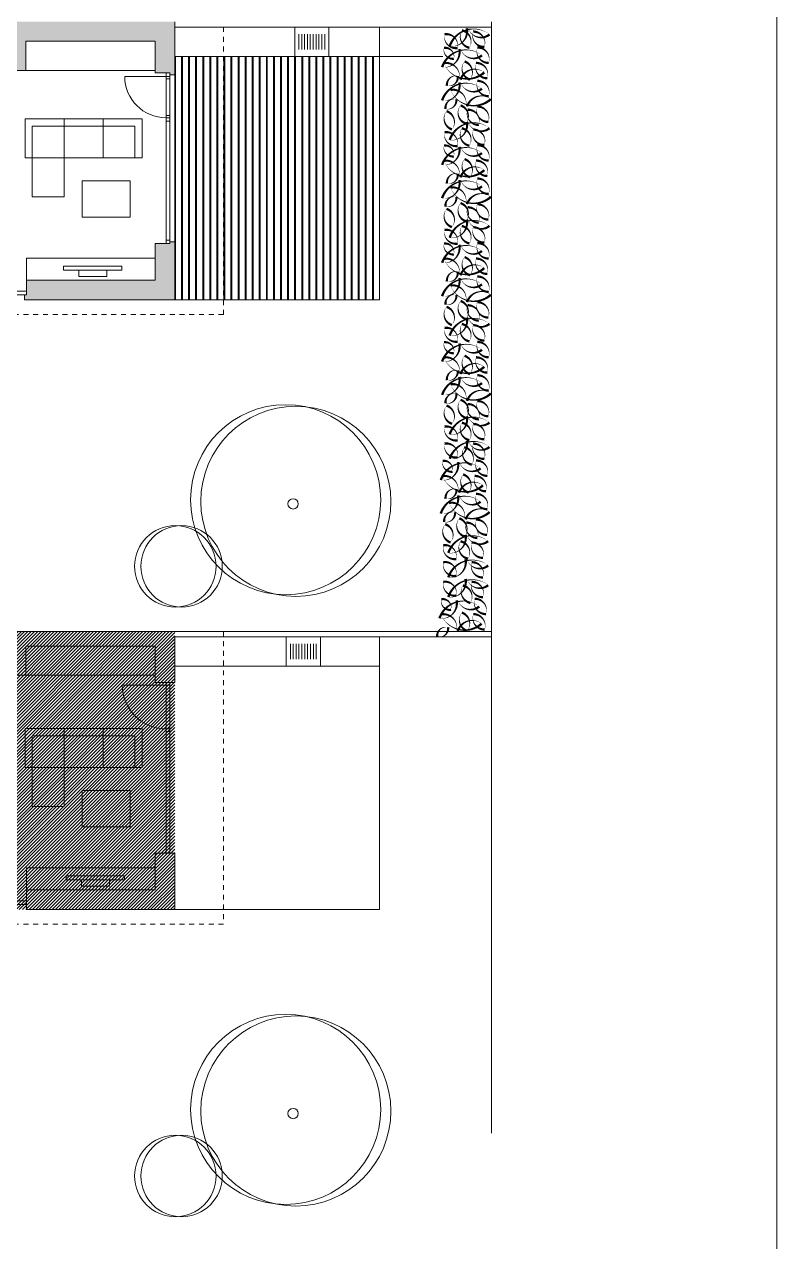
# Model space of a CAD drawing. Header units: metres. Extents: x -686 to 211, y -481 to 125.
# Drawn here: x -278.6 to -263.17, y -459.37 to -434.41 of the extents above; entities that cross this region are included whole.
import ezdxf

# ---------------------------------------------------------------- set-up
doc = ezdxf.new("R2010")
doc.units = ezdxf.units.M
doc.linetypes.add('DIVIDE', pattern=[1.25, 0.5, -0.25, 0, -0.25, 0, -0.25])
doc.layers.add('FLOATINGWINDOWS', color=2, linetype='Continuous', plot=False)
for name, color, linetype in [('katastr', 3, 'Continuous'), ('SRAFA', 251, 'Continuous'), ('SRAFY', 3, 'Continuous'), ('stávající stromy', 86, 'Continuous'), ('zariz.predmety', 203, 'Continuous'), ('ZARIZOVAKY', 251, 'Continuous'), ('ZDIVO', 1, 'Continuous')]:
    doc.layers.add(name, color=color, linetype=linetype)

# ---------------------------------------------------------------- blocks, each defined once
blk = doc.blocks.new('sofa-3mist')
at = {"lineweight": 0}
for p, q in [((0, 0.8), (0, 0)), ((2.4, 0.8), (0, 0.8)), ((0.8, 0.8), (0.8, 0)), ((0.8, 0), (0.8, 0.8)), ((1.6, 0), (1.6, 0.8)), ((2.4, 0), (2.4, 0.8)), ((0.15, 0), (0.15, 0.65)), ((2.25, 0.65), (0.15, 0.65)), ((2.25, 0), (2.25, 0.65)), ((0, 0), (0.8, 0)), ((0.8, 0), (1.6, 0)), ((1.6, 0), (2.4, 0))]:
    blk.add_line(p, q, dxfattribs=at)

msp = doc.modelspace()

# ---------------------------------------------------------------- hatches: boundary and pattern name
at = {"layer": 'SRAFA', "linetype": 'Continuous', "lineweight": 0}
h = msp.add_hatch(color=256, dxfattribs=at)
h.paths.add_polyline_path([(-275.521, -434.356), (-289.021, -434.356), (-289.021, -435.896), (-288.921, -435.896), (-288.921, -435.856), (-288.846, -435.856), (-288.621, -435.856), (-288.621, -434.756), (-287.021, -434.756), (-287.021, -435.498), (-286.921, -435.498), (-286.921, -434.756), (-279.942, -434.756), (-279.942, -435.176), (-279.522, -435.176), (-279.522, -435.076), (-279.522, -434.756), (-278.822, -434.756), (-278.822, -435.356), (-278.572, -435.356), (-278.572, -434.756), (-275.921, -434.756), (-275.921, -435.406), (-275.696, -435.406), (-275.621, -435.406), (-275.621, -435.446), (-275.521, -435.446)])
h.paths.add_polyline_path([(-279.607, -434.966, -1), (-279.857, -434.966, -1)], flags=16)
h.paths.add_polyline_path([(-279.632, -434.966, -1), (-279.832, -434.966, -1)], flags=0)
msp.add_hatch(color=256, dxfattribs=at).paths.add_polyline_path([(-275.521, -438.866), (-275.621, -438.866), (-275.621, -438.906), (-275.921, -438.906), (-275.921, -439.656), (-278.56, -439.656), (-278.56, -439.956), (-278.6, -439.956), (-278.6, -440.056), (-275.521, -440.056)])
at = {"layer": 'ZARIZOVAKY', "linetype": 'Continuous', "lineweight": 0}
h = msp.add_hatch(dxfattribs=at)
h.set_pattern_fill('ANSI31,_O', color=256, scale=0.015)
h.set_pattern_definition([(45, (0, -25), (-0.0336759605, 0.0336759605), [])])
h.paths.add_polyline_path([(-289.021, -446.856), (-289.021, -452.756), (-283.021, -452.756), (-283.021, -452.556), (-275.521, -452.556), (-275.521, -446.856)])

# ---------------------------------------------------------------- linework, layer by layer
at = {"linetype": 'Continuous', "lineweight": 0}
for p, q in [((-271.321, -440.056), (-271.321, -434.466)), ((-275.521, -440.056), (-271.321, -440.056))]:
    msp.add_line(p, q, dxfattribs=at)
at = {"layer": 'FLOATINGWINDOWS', "linetype": 'Continuous', "lineweight": 0}
for points in [[(-263.174, -319.582), (-297.964, -319.582), (-297.964, -478.882), (-263.174, -478.882)], [(-275.521, -435.066), (-271.321, -435.066), (-271.321, -440.056), (-275.521, -440.056)]]:
    msp.add_lwpolyline(points, close=True, dxfattribs=at)
at = {"layer": 'FLOATINGWINDOWS', "linetype": 'Continuous', "lineweight": 0, "flags": 128}
msp.add_lwpolyline([(-283.021, -434.756), (-283.021, -439.656), (-282.371, -439.656), (-282.371, -439.881), (-281.471, -439.881), (-281.471, -439.656), (-280.821, -439.656), (-280.821, -439.881), (-278.56, -439.881), (-278.56, -439.656), (-275.921, -439.656), (-275.921, -438.906), (-275.696, -438.906), (-275.696, -435.406), (-275.921, -435.406), (-275.921, -434.756), (-278.572, -434.756), (-278.572, -435.356), (-279.942, -435.356), (-279.942, -434.756)], close=True, dxfattribs=at)
at = {"layer": 'katastr', "linetype": 'Continuous', "lineweight": 0}
for p, q in [((-273.058, -435.066), (-273.058, -434.466)), ((-272.358, -435.066), (-272.358, -434.466)), ((-269.021, -434.356), (-269.021, -457.146)), ((-269.021, -434.466), (-269.021, -434.356)), ((-272.975, -434.925), (-272.975, -434.61)), ((-272.916, -434.925), (-272.916, -434.61)), ((-272.857, -434.925), (-272.857, -434.61)), ((-272.798, -434.925), (-272.798, -434.61)), ((-272.739, -434.925), (-272.739, -434.61)), ((-272.68, -434.925), (-272.68, -434.61)), ((-272.621, -434.925), (-272.621, -434.61)), ((-272.562, -434.925), (-272.562, -434.61)), ((-272.503, -434.925), (-272.503, -434.61)), ((-272.443, -434.925), (-272.443, -434.61)), ((-275.521, -435.066), (-270.021, -435.066)), ((-291.021, -446.856), (-269.021, -446.856))]:
    msp.add_line(p, q, dxfattribs=at)
at = {"layer": 'SRAFY', "linetype": 'DIVIDE', "lineweight": 0, "ltscale": 0.15}
for p in [(-274.521, -434.466), (-290.021, -440.356)]:
    msp.add_line(p, (-274.521, -440.356), dxfattribs=at)
at = {"layer": 'SRAFY', "linetype": 'Continuous', "lineweight": 0}
for p, q in [((-275.696, -435.476), (-276.546, -435.476)), ((-275.696, -435.406), (-275.696, -438.906)), ((-275.696, -435.476), (-275.621, -435.476)), ((-275.621, -435.446), (-275.621, -438.866)), ((-275.696, -435.526), (-275.621, -435.526)), ((-275.696, -436.276), (-275.621, -436.276)), ((-275.696, -436.326), (-275.621, -436.326)), ((-275.696, -436.396), (-275.621, -436.396)), ((-275.696, -438.836), (-275.621, -438.836)), ((-278.56, -439.881), (-280.821, -439.881)), ((-278.6, -439.956), (-280.781, -439.956))]:
    msp.add_line(p, q, dxfattribs=at)
msp.add_arc((-275.696, -435.476), 0.85, 180, 270, dxfattribs=at)
at = {"layer": 'stávající stromy', "linetype": 'Continuous', "lineweight": 0}
for centre, radius in [((-273.245, -444.157), 1.949), ((-273.036, -444.19), 1.949), ((-273.094, -444.242), 0.106), ((-275.507, -445.522), 0.835), ((-275.38, -445.522), 0.835)]:
    msp.add_circle(centre, radius, dxfattribs=at)
at = {"layer": 'zariz.predmety', "color": 253, "linetype": 'Continuous', "ltscale": 0.001}
for points in [[(-269.881, -434.859, 0, 0, 0.520567), (-269.881, -434.859, 0, 0.05, 0.520567), (-269.529, -434.49, 0, 0.05, 0.520567), (-269.498, -434.497, 0, 0.05, 0.520567), (-269.064, -434.617, 0, 0.05, 0.520567), (-269.881, -434.859, 0.05, 0.05, 0)], [(-269.631, -434.534, 0, 0, 0.520567), (-269.631, -434.534, 0, 0.05, 0.520567), (-269.476, -434.89, 0, 0.05, 0.520567), (-269.631, -434.534, 0.05, 0.05, 0)], [(-269.985, -434.613, 0, 0, 0.520567), (-269.985, -434.613, 0, 0.05, 0.520567), (-269.718, -434.896, 0, 0.05, 0.520567), (-269.985, -434.613, 0.05, 0.05, 0)], [(-269.169, -434.873, 0, 0, 0.520567), (-269.169, -434.873, 0, 0.05, 0.520567), (-269.399, -434.559, 0, 0.05, 0.520567), (-269.169, -434.873, 0.05, 0.05, 0)], [(-270.036, -435.288, 0, 0, 0.520567), (-270.036, -435.288, 0, 0.05, 0.520567), (-269.683, -434.918, 0, 0.05, 0.520567), (-269.653, -434.926, 0, 0.05, 0.520567), (-269.219, -435.046, 0, 0.05, 0.520567), (-270.036, -435.288, 0.05, 0.05, 0)], [(-269.796, -435.115, 0, 0, 0.520567), (-269.796, -435.115, 0, 0.05, 0.520567), (-269.996, -434.892, 0, 0.05, 0.520567), (-269.796, -435.115, 0.05, 0.05, 0)], [(-269.082, -435.2, 0, 0, 0.520567), (-269.082, -435.2, 0, 0.05, 0.520567), (-269.312, -434.886, 0, 0.05, 0.520567), (-269.082, -435.2, 0.05, 0.05, 0)], [(-269.17, -435.395, 0, 0, 0.520567), (-269.17, -435.395, 0, 0.05, 0.520567), (-269.659, -435.545, 0, 0.05, 0.520567), (-269.682, -435.523, 0, 0.05, 0.520567), (-270.001, -435.206, 0, 0.05, 0.520567), (-269.17, -435.395, 0.05, 0.05, 0)], [(-269.466, -435.544, 0, 0, 0.520567), (-269.466, -435.544, 0, 0.05, 0.520567), (-269.576, -435.171, 0, 0.05, 0.520567), (-269.466, -435.544, 0.05, 0.05, 0)], [(-269.11, -435.515, 0, 0, 0.520567), (-269.11, -435.515, 0, 0.05, 0.520567), (-269.34, -435.201, 0, 0.05, 0.520567), (-269.11, -435.515, 0.05, 0.05, 0)], [(-269.936, -435.669, 0, 0, 0.520567), (-269.936, -435.669, 0, 0.05, 0.520567), (-269.714, -435.47, 0, 0.05, 0.520567), (-269.936, -435.669, 0.05, 0.05, 0)], [(-270.036, -435.971, 0, 0, 0.520567), (-270.036, -435.971, 0, 0.05, 0.520567), (-269.683, -435.602, 0, 0.05, 0.520567), (-269.653, -435.609, 0, 0.05, 0.520567), (-269.219, -435.729, 0, 0.05, 0.520567), (-270.036, -435.971, 0.05, 0.05, 0)], [(-269.035, -435.943, 0, 0, 0.520567), (-269.035, -435.943, 0, 0.05, 0.520567), (-269.523, -436.093, 0, 0.05, 0.520567), (-269.547, -436.071, 0, 0.05, 0.520567), (-269.866, -435.754, 0, 0.05, 0.520567), (-269.035, -435.943, 0.05, 0.05, 0)], [(-269.082, -435.883, 0, 0, 0.520567), (-269.082, -435.883, 0, 0.05, 0.520567), (-269.312, -435.57, 0, 0.05, 0.520567), (-269.082, -435.883, 0.05, 0.05, 0)], [(-269.967, -436.144, 0, 0, 0.520567), (-269.967, -436.144, 0, 0.05, 0.520567), (-269.744, -435.945, 0, 0.05, 0.520567), (-269.967, -436.144, 0.05, 0.05, 0)], [(-269.834, -436.564, 0, 0, 0.520567), (-269.834, -436.564, 0, 0.05, 0.520567), (-269.945, -436.191, 0, 0.05, 0.520567), (-269.834, -436.564, 0.05, 0.05, 0)], [(-269.547, -436.445, 0, 0, 0.520567), (-269.547, -436.445, 0, 0.05, 0.520567), (-269.658, -436.072, 0, 0.05, 0.520567), (-269.547, -436.445, 0.05, 0.05, 0)], [(-269.283, -436.472, 0, 0, 0.520567), (-269.283, -436.472, 0, 0.05, 0.520567), (-269.513, -436.159, 0, 0.05, 0.520567), (-269.283, -436.472, 0.05, 0.05, 0)], [(-269.087, -436.41, 0, 0, 0.520567), (-269.087, -436.41, 0, 0.05, 0.520567), (-269.317, -436.096, 0, 0.05, 0.520567), (-269.087, -436.41, 0.05, 0.05, 0)], [(-269.881, -436.781, 0, 0, 0.520567), (-269.881, -436.781, 0, 0.05, 0.520567), (-269.529, -436.411, 0, 0.05, 0.520567), (-269.498, -436.419, 0, 0.05, 0.520567), (-269.064, -436.539, 0, 0.05, 0.520567), (-269.881, -436.781, 0.05, 0.05, 0)], [(-269.631, -436.542, 0, 0, 0.520567), (-269.631, -436.542, 0, 0.05, 0.520567), (-269.476, -436.899, 0, 0.05, 0.520567), (-269.631, -436.542, 0.05, 0.05, 0)], [(-269.985, -436.621, 0, 0, 0.520567), (-269.985, -436.621, 0, 0.05, 0.520567), (-269.718, -436.904, 0, 0.05, 0.520567), (-269.985, -436.621, 0.05, 0.05, 0)], [(-269.169, -436.882, 0, 0, 0.520567), (-269.169, -436.882, 0, 0.05, 0.520567), (-269.399, -436.568, 0, 0.05, 0.520567), (-269.169, -436.882, 0.05, 0.05, 0)], [(-270.036, -437.291, 0, 0, 0.520567), (-270.036, -437.291, 0, 0.05, 0.520567), (-269.683, -436.921, 0, 0.05, 0.520567), (-269.653, -436.928, 0, 0.05, 0.520567), (-269.219, -437.049, 0, 0.05, 0.520567), (-270.036, -437.291, 0.05, 0.05, 0)], [(-269.796, -437.117, 0, 0, 0.520567), (-269.796, -437.117, 0, 0.05, 0.520567), (-269.996, -436.895, 0, 0.05, 0.520567), (-269.796, -437.117, 0.05, 0.05, 0)], [(-269.082, -437.202, 0, 0, 0.520567), (-269.082, -437.202, 0, 0.05, 0.520567), (-269.312, -436.889, 0, 0.05, 0.520567), (-269.082, -437.202, 0.05, 0.05, 0)], [(-269.17, -437.398, 0, 0, 0.520567), (-269.17, -437.398, 0, 0.05, 0.520567), (-269.659, -437.548, 0, 0.05, 0.520567), (-269.682, -437.526, 0, 0.05, 0.520567), (-270.001, -437.209, 0, 0.05, 0.520567), (-269.17, -437.398, 0.05, 0.05, 0)], [(-269.466, -437.546, 0, 0, 0.520567), (-269.466, -437.546, 0, 0.05, 0.520567), (-269.576, -437.173, 0, 0.05, 0.520567), (-269.466, -437.546, 0.05, 0.05, 0)], [(-269.11, -437.518, 0, 0, 0.520567), (-269.11, -437.518, 0, 0.05, 0.520567), (-269.34, -437.204, 0, 0.05, 0.520567), (-269.11, -437.518, 0.05, 0.05, 0)], [(-269.936, -437.672, 0, 0, 0.520567), (-269.936, -437.672, 0, 0.05, 0.520567), (-269.714, -437.473, 0, 0.05, 0.520567), (-269.936, -437.672, 0.05, 0.05, 0)], [(-270.036, -437.974, 0, 0, 0.520567), (-270.036, -437.974, 0, 0.05, 0.520567), (-269.683, -437.604, 0, 0.05, 0.520567), (-269.653, -437.612, 0, 0.05, 0.520567), (-269.219, -437.732, 0, 0.05, 0.520567), (-270.036, -437.974, 0.05, 0.05, 0)], [(-269.035, -437.946, 0, 0, 0.520567), (-269.035, -437.946, 0, 0.05, 0.520567), (-269.523, -438.095, 0, 0.05, 0.520567), (-269.547, -438.074, 0, 0.05, 0.520567), (-269.866, -437.757, 0, 0.05, 0.520567), (-269.035, -437.946, 0.05, 0.05, 0)], [(-269.082, -437.886, 0, 0, 0.520567), (-269.082, -437.886, 0, 0.05, 0.520567), (-269.312, -437.572, 0, 0.05, 0.520567), (-269.082, -437.886, 0.05, 0.05, 0)], [(-269.967, -438.147, 0, 0, 0.520567), (-269.967, -438.147, 0, 0.05, 0.520567), (-269.744, -437.947, 0, 0.05, 0.520567), (-269.967, -438.147, 0.05, 0.05, 0)], [(-269.834, -438.567, 0, 0, 0.520567), (-269.834, -438.567, 0, 0.05, 0.520567), (-269.945, -438.194, 0, 0.05, 0.520567), (-269.834, -438.567, 0.05, 0.05, 0)], [(-269.547, -438.448, 0, 0, 0.520567), (-269.547, -438.448, 0, 0.05, 0.520567), (-269.658, -438.075, 0, 0.05, 0.520567), (-269.547, -438.448, 0.05, 0.05, 0)], [(-269.283, -438.475, 0, 0, 0.520567), (-269.283, -438.475, 0, 0.05, 0.520567), (-269.513, -438.161, 0, 0.05, 0.520567), (-269.283, -438.475, 0.05, 0.05, 0)], [(-269.087, -438.412, 0, 0, 0.520567), (-269.087, -438.412, 0, 0.05, 0.520567), (-269.317, -438.099, 0, 0.05, 0.520567), (-269.087, -438.412, 0.05, 0.05, 0)], [(-269.881, -438.784, 0, 0, 0.520567), (-269.881, -438.784, 0, 0.05, 0.520567), (-269.529, -438.414, 0, 0.05, 0.520567), (-269.498, -438.422, 0, 0.05, 0.520567), (-269.064, -438.542, 0, 0.05, 0.520567), (-269.881, -438.784, 0.05, 0.05, 0)], [(-269.985, -438.624, 0, 0, 0.520567), (-269.985, -438.624, 0, 0.05, 0.520567), (-269.718, -438.907, 0, 0.05, 0.520567), (-269.985, -438.624, 0.05, 0.05, 0)], [(-269.631, -438.545, 0, 0, 0.520567), (-269.631, -438.545, 0, 0.05, 0.520567), (-269.476, -438.902, 0, 0.05, 0.520567), (-269.631, -438.545, 0.05, 0.05, 0)], [(-269.169, -438.884, 0, 0, 0.520567), (-269.169, -438.884, 0, 0.05, 0.520567), (-269.399, -438.571, 0, 0.05, 0.520567), (-269.169, -438.884, 0.05, 0.05, 0)], [(-270.036, -439.299, 0, 0, 0.520567), (-270.036, -439.299, 0, 0.05, 0.520567), (-269.683, -438.929, 0, 0.05, 0.520567), (-269.653, -438.937, 0, 0.05, 0.520567), (-269.219, -439.057, 0, 0.05, 0.520567), (-270.036, -439.299, 0.05, 0.05, 0)], [(-269.796, -439.126, 0, 0, 0.520567), (-269.796, -439.126, 0, 0.05, 0.520567), (-269.996, -438.904, 0, 0.05, 0.520567), (-269.796, -439.126, 0.05, 0.05, 0)], [(-269.082, -439.211, 0, 0, 0.520567), (-269.082, -439.211, 0, 0.05, 0.520567), (-269.312, -438.897, 0, 0.05, 0.520567), (-269.082, -439.211, 0.05, 0.05, 0)], [(-269.17, -439.407, 0, 0, 0.520567), (-269.17, -439.407, 0, 0.05, 0.520567), (-269.659, -439.556, 0, 0.05, 0.520567), (-269.682, -439.535, 0, 0.05, 0.520567), (-270.001, -439.218, 0, 0.05, 0.520567), (-269.17, -439.407, 0.05, 0.05, 0)], [(-269.466, -439.555, 0, 0, 0.520567), (-269.466, -439.555, 0, 0.05, 0.520567), (-269.576, -439.182, 0, 0.05, 0.520567), (-269.466, -439.555, 0.05, 0.05, 0)], [(-269.11, -439.527, 0, 0, 0.520567), (-269.11, -439.527, 0, 0.05, 0.520567), (-269.34, -439.213, 0, 0.05, 0.520567), (-269.11, -439.527, 0.05, 0.05, 0)], [(-269.936, -439.681, 0, 0, 0.520567), (-269.936, -439.681, 0, 0.05, 0.520567), (-269.714, -439.481, 0, 0.05, 0.520567), (-269.936, -439.681, 0.05, 0.05, 0)], [(-270.036, -439.983, 0, 0, 0.520567), (-270.036, -439.983, 0, 0.05, 0.520567), (-269.683, -439.613, 0, 0.05, 0.520567), (-269.653, -439.621, 0, 0.05, 0.520567), (-269.219, -439.741, 0, 0.05, 0.520567), (-270.036, -439.983, 0.05, 0.05, 0)], [(-269.035, -439.954, 0, 0, 0.520567), (-269.035, -439.954, 0, 0.05, 0.520567), (-269.523, -440.104, 0, 0.05, 0.520567), (-269.547, -440.082, 0, 0.05, 0.520567), (-269.866, -439.765, 0, 0.05, 0.520567), (-269.035, -439.954, 0.05, 0.05, 0)], [(-269.082, -439.895, 0, 0, 0.520567), (-269.082, -439.895, 0, 0.05, 0.520567), (-269.312, -439.581, 0, 0.05, 0.520567), (-269.082, -439.895, 0.05, 0.05, 0)], [(-269.967, -440.156, 0, 0, 0.520567), (-269.967, -440.156, 0, 0.05, 0.520567), (-269.744, -439.956, 0, 0.05, 0.520567), (-269.967, -440.156, 0.05, 0.05, 0)], [(-269.834, -440.576, 0, 0, 0.520567), (-269.834, -440.576, 0, 0.05, 0.520567), (-269.945, -440.203, 0, 0.05, 0.520567), (-269.834, -440.576, 0.05, 0.05, 0)], [(-269.547, -440.456, 0, 0, 0.520567), (-269.547, -440.456, 0, 0.05, 0.520567), (-269.658, -440.083, 0, 0.05, 0.520567), (-269.547, -440.456, 0.05, 0.05, 0)], [(-269.283, -440.484, 0, 0, 0.520567), (-269.283, -440.484, 0, 0.05, 0.520567), (-269.513, -440.17, 0, 0.05, 0.520567), (-269.283, -440.484, 0.05, 0.05, 0)], [(-269.087, -440.421, 0, 0, 0.520567), (-269.087, -440.421, 0, 0.05, 0.520567), (-269.317, -440.107, 0, 0.05, 0.520567), (-269.087, -440.421, 0.05, 0.05, 0)], [(-269.881, -440.792, 0, 0, 0.520567), (-269.881, -440.792, 0, 0.05, 0.520567), (-269.529, -440.423, 0, 0.05, 0.520567), (-269.498, -440.43, 0, 0.05, 0.520567), (-269.064, -440.55, 0, 0.05, 0.520567), (-269.881, -440.792, 0.05, 0.05, 0)], [(-269.985, -440.633, 0, 0, 0.520567), (-269.985, -440.633, 0, 0.05, 0.520567), (-269.718, -440.916, 0, 0.05, 0.520567), (-269.985, -440.633, 0.05, 0.05, 0)], [(-269.631, -440.554, 0, 0, 0.520567), (-269.631, -440.554, 0, 0.05, 0.520567), (-269.476, -440.91, 0, 0.05, 0.520567), (-269.631, -440.554, 0.05, 0.05, 0)], [(-269.169, -440.893, 0, 0, 0.520567), (-269.169, -440.893, 0, 0.05, 0.520567), (-269.399, -440.579, 0, 0.05, 0.520567), (-269.169, -440.893, 0.05, 0.05, 0)], [(-270.036, -441.324, 0, 0, 0.520567), (-270.036, -441.324, 0, 0.05, 0.520567), (-269.683, -440.954, 0, 0.05, 0.520567), (-269.653, -440.962, 0, 0.05, 0.520567), (-269.219, -441.082, 0, 0.05, 0.520567), (-270.036, -441.324, 0.05, 0.05, 0)], [(-269.796, -441.15, 0, 0, 0.520567), (-269.796, -441.15, 0, 0.05, 0.520567), (-269.996, -440.928, 0, 0.05, 0.520567), (-269.796, -441.15, 0.05, 0.05, 0)], [(-269.082, -441.236, 0, 0, 0.520567), (-269.082, -441.236, 0, 0.05, 0.520567), (-269.312, -440.922, 0, 0.05, 0.520567), (-269.082, -441.236, 0.05, 0.05, 0)], [(-269.17, -441.431, 0, 0, 0.520567), (-269.17, -441.431, 0, 0.05, 0.520567), (-269.659, -441.581, 0, 0.05, 0.520567), (-269.682, -441.559, 0, 0.05, 0.520567), (-270.001, -441.242, 0, 0.05, 0.520567), (-269.17, -441.431, 0.05, 0.05, 0)], [(-269.466, -441.58, 0, 0, 0.520567), (-269.466, -441.58, 0, 0.05, 0.520567), (-269.576, -441.207, 0, 0.05, 0.520567), (-269.466, -441.58, 0.05, 0.05, 0)], [(-269.11, -441.551, 0, 0, 0.520567), (-269.11, -441.551, 0, 0.05, 0.520567), (-269.34, -441.237, 0, 0.05, 0.520567), (-269.11, -441.551, 0.05, 0.05, 0)], [(-269.936, -441.705, 0, 0, 0.520567), (-269.936, -441.705, 0, 0.05, 0.520567), (-269.714, -441.506, 0, 0.05, 0.520567), (-269.936, -441.705, 0.05, 0.05, 0)], [(-270.036, -442.007, 0, 0, 0.520567), (-270.036, -442.007, 0, 0.05, 0.520567), (-269.683, -441.638, 0, 0.05, 0.520567), (-269.653, -441.645, 0, 0.05, 0.520567), (-269.219, -441.765, 0, 0.05, 0.520567), (-270.036, -442.007, 0.05, 0.05, 0)], [(-269.035, -441.979, 0, 0, 0.520567), (-269.035, -441.979, 0, 0.05, 0.520567), (-269.523, -442.129, 0, 0.05, 0.520567), (-269.547, -442.107, 0, 0.05, 0.520567), (-269.866, -441.79, 0, 0.05, 0.520567), (-269.035, -441.979, 0.05, 0.05, 0)], [(-269.082, -441.919, 0, 0, 0.520567), (-269.082, -441.919, 0, 0.05, 0.520567), (-269.312, -441.605, 0, 0.05, 0.520567), (-269.082, -441.919, 0.05, 0.05, 0)], [(-269.967, -442.18, 0, 0, 0.520567), (-269.967, -442.18, 0, 0.05, 0.520567), (-269.744, -441.981, 0, 0.05, 0.520567), (-269.967, -442.18, 0.05, 0.05, 0)], [(-269.834, -442.6, 0, 0, 0.520567), (-269.834, -442.6, 0, 0.05, 0.520567), (-269.945, -442.227, 0, 0.05, 0.520567), (-269.834, -442.6, 0.05, 0.05, 0)], [(-269.547, -442.481, 0, 0, 0.520567), (-269.547, -442.481, 0, 0.05, 0.520567), (-269.658, -442.108, 0, 0.05, 0.520567), (-269.547, -442.481, 0.05, 0.05, 0)], [(-269.283, -442.508, 0, 0, 0.520567), (-269.283, -442.508, 0, 0.05, 0.520567), (-269.513, -442.195, 0, 0.05, 0.520567), (-269.283, -442.508, 0.05, 0.05, 0)], [(-269.087, -442.445, 0, 0, 0.520567), (-269.087, -442.445, 0, 0.05, 0.520567), (-269.317, -442.132, 0, 0.05, 0.520567), (-269.087, -442.445, 0.05, 0.05, 0)], [(-269.881, -442.817, 0, 0, 0.520567), (-269.881, -442.817, 0, 0.05, 0.520567), (-269.529, -442.447, 0, 0.05, 0.520567), (-269.498, -442.455, 0, 0.05, 0.520567), (-269.064, -442.575, 0, 0.05, 0.520567), (-269.881, -442.817, 0.05, 0.05, 0)], [(-269.985, -442.657, 0, 0, 0.520567), (-269.985, -442.657, 0, 0.05, 0.520567), (-269.718, -442.94, 0, 0.05, 0.520567), (-269.985, -442.657, 0.05, 0.05, 0)], [(-269.631, -442.578, 0, 0, 0.520567), (-269.631, -442.578, 0, 0.05, 0.520567), (-269.476, -442.935, 0, 0.05, 0.520567), (-269.631, -442.578, 0.05, 0.05, 0)], [(-269.169, -442.918, 0, 0, 0.520567), (-269.169, -442.918, 0, 0.05, 0.520567), (-269.399, -442.604, 0, 0.05, 0.520567), (-269.169, -442.918, 0.05, 0.05, 0)], [(-269.985, -443.005, 0, 0, 0.520567), (-269.985, -443.005, 0, 0.05, 0.520567), (-269.718, -443.288, 0, 0.05, 0.520567), (-269.985, -443.005, 0.05, 0.05, 0)], [(-269.881, -443.317, 0, 0, 0.520567), (-269.881, -443.317, 0, 0.05, 0.520567), (-269.529, -442.947, 0, 0.05, 0.520567), (-269.498, -442.955, 0, 0.05, 0.520567), (-269.064, -443.075, 0, 0.05, 0.520567), (-269.881, -443.317, 0.05, 0.05, 0)], [(-269.169, -443.321, 0, 0, 0.520567), (-269.169, -443.321, 0, 0.05, 0.520567), (-269.399, -443.007, 0, 0.05, 0.520567), (-269.169, -443.321, 0.05, 0.05, 0)], [(-269.583, -443.081, 0, 0, 0.520567), (-269.583, -443.081, 0, 0.05, 0.520567), (-269.428, -443.438, 0, 0.05, 0.520567), (-269.583, -443.081, 0.05, 0.05, 0)], [(-270.063, -443.755, 0, 0, 0.520567), (-270.063, -443.755, 0, 0.05, 0.520567), (-269.711, -443.385, 0, 0.05, 0.520567), (-269.68, -443.393, 0, 0.05, 0.520567), (-269.247, -443.513, 0, 0.05, 0.520567), (-270.063, -443.755, 0.05, 0.05, 0)], [(-269.823, -443.582, 0, 0, 0.520567), (-269.823, -443.582, 0, 0.05, 0.520567), (-270.023, -443.359, 0, 0.05, 0.520567), (-269.823, -443.582, 0.05, 0.05, 0)], [(-269.109, -443.667, 0, 0, 0.520567), (-269.109, -443.667, 0, 0.05, 0.520567), (-269.339, -443.353, 0, 0.05, 0.520567), (-269.109, -443.667, 0.05, 0.05, 0)], [(-269.198, -443.862, 0, 0, 0.520567), (-269.198, -443.862, 0, 0.05, 0.520567), (-269.686, -444.012, 0, 0.05, 0.520567), (-269.71, -443.991, 0, 0.05, 0.520567), (-270.029, -443.674, 0, 0.05, 0.520567), (-269.198, -443.862, 0.05, 0.05, 0)], [(-269.493, -444.011, 0, 0, 0.520567), (-269.493, -444.011, 0, 0.05, 0.520567), (-269.604, -443.638, 0, 0.05, 0.520567), (-269.493, -444.011, 0.05, 0.05, 0)], [(-269.138, -443.983, 0, 0, 0.520567), (-269.138, -443.983, 0, 0.05, 0.520567), (-269.368, -443.669, 0, 0.05, 0.520567), (-269.138, -443.983, 0.05, 0.05, 0)], [(-269.964, -444.137, 0, 0, 0.520567), (-269.964, -444.137, 0, 0.05, 0.520567), (-269.742, -443.937, 0, 0.05, 0.520567), (-269.964, -444.137, 0.05, 0.05, 0)], [(-270.063, -444.439, 0, 0, 0.520567), (-270.063, -444.439, 0, 0.05, 0.520567), (-269.711, -444.069, 0, 0.05, 0.520567), (-269.68, -444.076, 0, 0.05, 0.520567), (-269.247, -444.197, 0, 0.05, 0.520567), (-270.063, -444.439, 0.05, 0.05, 0)], [(-269.063, -444.41, 0, 0, 0.520567), (-269.063, -444.41, 0, 0.05, 0.520567), (-269.551, -444.56, 0, 0.05, 0.520567), (-269.574, -444.538, 0, 0.05, 0.520567), (-269.894, -444.221, 0, 0.05, 0.520567), (-269.063, -444.41, 0.05, 0.05, 0)], [(-269.109, -444.351, 0, 0, 0.520567), (-269.109, -444.351, 0, 0.05, 0.520567), (-269.339, -444.037, 0, 0.05, 0.520567), (-269.109, -444.351, 0.05, 0.05, 0)], [(-269.994, -444.612, 0, 0, 0.520567), (-269.994, -444.612, 0, 0.05, 0.520567), (-269.772, -444.412, 0, 0.05, 0.520567), (-269.994, -444.612, 0.05, 0.05, 0)], [(-269.862, -445.032, 0, 0, 0.520567), (-269.862, -445.032, 0, 0.05, 0.520567), (-269.973, -444.659, 0, 0.05, 0.520567), (-269.862, -445.032, 0.05, 0.05, 0)], [(-269.575, -444.912, 0, 0, 0.520567), (-269.575, -444.912, 0, 0.05, 0.520567), (-269.685, -444.539, 0, 0.05, 0.520567), (-269.575, -444.912, 0.05, 0.05, 0)], [(-269.311, -444.94, 0, 0, 0.520567), (-269.311, -444.94, 0, 0.05, 0.520567), (-269.541, -444.626, 0, 0.05, 0.520567), (-269.311, -444.94, 0.05, 0.05, 0)], [(-269.114, -444.877, 0, 0, 0.520567), (-269.114, -444.877, 0, 0.05, 0.520567), (-269.344, -444.563, 0, 0.05, 0.520567), (-269.114, -444.877, 0.05, 0.05, 0)], [(-269.909, -445.248, 0, 0, 0.520567), (-269.909, -445.248, 0, 0.05, 0.520567), (-269.556, -444.879, 0, 0.05, 0.520567), (-269.526, -444.886, 0, 0.05, 0.520567), (-269.092, -445.006, 0, 0.05, 0.520567), (-269.909, -445.248, 0.05, 0.05, 0)], [(-269.659, -445.01, 0, 0, 0.520567), (-269.659, -445.01, 0, 0.05, 0.520567), (-269.503, -445.366, 0, 0.05, 0.520567), (-269.659, -445.01, 0.05, 0.05, 0)], [(-270.012, -445.089, 0, 0, 0.520567), (-270.012, -445.089, 0, 0.05, 0.520567), (-269.745, -445.372, 0, 0.05, 0.520567), (-270.012, -445.089, 0.05, 0.05, 0)], [(-269.197, -445.349, 0, 0, 0.520567), (-269.197, -445.349, 0, 0.05, 0.520567), (-269.427, -445.035, 0, 0.05, 0.520567), (-269.197, -445.349, 0.05, 0.05, 0)], [(-270.012, -445.436, 0, 0, 0.520567), (-270.012, -445.436, 0, 0.05, 0.520567), (-269.745, -445.719, 0, 0.05, 0.520567), (-270.012, -445.436, 0.05, 0.05, 0)], [(-269.909, -445.748, 0, 0, 0.520567), (-269.909, -445.748, 0, 0.05, 0.520567), (-269.556, -445.378, 0, 0.05, 0.520567), (-269.526, -445.386, 0, 0.05, 0.520567), (-269.092, -445.506, 0, 0.05, 0.520567), (-269.909, -445.748, 0.05, 0.05, 0)], [(-269.197, -445.752, 0, 0, 0.520567), (-269.197, -445.752, 0, 0.05, 0.520567), (-269.427, -445.438, 0, 0.05, 0.520567), (-269.197, -445.752, 0.05, 0.05, 0)], [(-270.012, -445.839, 0, 0, 0.520567), (-270.012, -445.839, 0, 0.05, 0.520567), (-269.745, -446.122, 0, 0.05, 0.520567), (-270.012, -445.839, 0.05, 0.05, 0)], [(-269.909, -446.151, 0, 0, 0.520567), (-269.909, -446.151, 0, 0.05, 0.520567), (-269.556, -445.781, 0, 0.05, 0.520567), (-269.526, -445.789, 0, 0.05, 0.520567), (-269.092, -445.909, 0, 0.05, 0.520567), (-269.909, -446.151, 0.05, 0.05, 0)], [(-269.611, -445.916, 0, 0, 0.520567), (-269.611, -445.916, 0, 0.05, 0.520567), (-269.455, -446.272, 0, 0.05, 0.520567), (-269.611, -445.916, 0.05, 0.05, 0)], [(-269.197, -446.155, 0, 0, 0.520567), (-269.197, -446.155, 0, 0.05, 0.520567), (-269.427, -445.841, 0, 0.05, 0.520567), (-269.197, -446.155, 0.05, 0.05, 0)], [(-270.091, -446.589, 0, 0, 0.520567), (-270.091, -446.589, 0, 0.05, 0.520567), (-269.739, -446.22, 0, 0.05, 0.520567), (-269.708, -446.227, 0, 0.05, 0.520567), (-269.274, -446.347, 0, 0.05, 0.520567), (-270.091, -446.589, 0.05, 0.05, 0)], [(-269.851, -446.416, 0, 0, 0.520567), (-269.851, -446.416, 0, 0.05, 0.520567), (-270.051, -446.194, 0, 0.05, 0.520567), (-269.851, -446.416, 0.05, 0.05, 0)], [(-269.137, -446.501, 0, 0, 0.520567), (-269.137, -446.501, 0, 0.05, 0.520567), (-269.367, -446.188, 0, 0.05, 0.520567), (-269.137, -446.501, 0.05, 0.05, 0)], [(-269.226, -446.697, 0, 0, 0.520567), (-269.226, -446.697, 0, 0.05, 0.520567), (-269.714, -446.847, 0, 0.05, 0.520567), (-269.737, -446.825, 0, 0.05, 0.520567), (-270.057, -446.508, 0, 0.05, 0.520567), (-269.226, -446.697, 0.05, 0.05, 0)], [(-269.521, -446.845, 0, 0, 0.520567), (-269.521, -446.845, 0, 0.05, 0.520567), (-269.631, -446.472, 0, 0.05, 0.520567), (-269.521, -446.845, 0.05, 0.05, 0)], [(-269.165, -446.817, 0, 0, 0.520567), (-269.165, -446.817, 0, 0.05, 0.520567), (-269.395, -446.503, 0, 0.05, 0.520567), (-269.165, -446.817, 0.05, 0.05, 0)], [(-270.137, -446.971, 0, 0, 0.520567), (-270.137, -446.971, 0, 0.05, 0.520567), (-269.914, -446.771, 0, 0.05, 0.520567), (-270.137, -446.971, 0.05, 0.05, 0)]]:
    msp.add_lwpolyline(points, format="xyseb", close=True, dxfattribs=at)
at = {"layer": 'ZARIZOVAKY', "linetype": 'Continuous', "lineweight": 0}
for p, q in [((-275.506, -435.066), (-275.506, -440.056)), ((-275.381, -435.066), (-275.381, -440.056)), ((-275.361, -435.066), (-275.361, -440.056)), ((-275.236, -435.066), (-275.236, -440.056)), ((-275.216, -435.066), (-275.216, -440.056)), ((-275.091, -435.066), (-275.091, -440.056)), ((-275.071, -435.066), (-275.071, -440.056)), ((-274.946, -435.066), (-274.946, -440.056)), ((-274.926, -435.066), (-274.926, -440.056)), ((-274.801, -435.066), (-274.801, -440.056)), ((-274.781, -435.066), (-274.781, -440.056)), ((-274.656, -435.066), (-274.656, -440.056)), ((-274.636, -435.066), (-274.636, -440.056)), ((-274.511, -435.066), (-274.511, -440.056)), ((-274.491, -435.066), (-274.491, -440.056)), ((-274.366, -435.066), (-274.366, -440.056)), ((-274.346, -435.066), (-274.346, -440.056)), ((-274.221, -435.066), (-274.221, -440.056)), ((-274.201, -435.066), (-274.201, -440.056)), ((-274.076, -435.066), (-274.076, -440.056)), ((-274.056, -435.066), (-274.056, -440.056)), ((-273.931, -435.066), (-273.931, -440.056)), ((-273.911, -435.066), (-273.911, -440.056)), ((-273.786, -435.066), (-273.786, -440.056)), ((-273.766, -435.066), (-273.766, -440.056)), ((-273.641, -435.066), (-273.641, -440.056)), ((-273.621, -435.066), (-273.621, -440.056)), ((-273.496, -435.066), (-273.496, -440.056)), ((-273.476, -435.066), (-273.476, -440.056)), ((-273.351, -435.066), (-273.351, -440.056)), ((-273.331, -435.066), (-273.331, -440.056)), ((-273.206, -435.066), (-273.206, -440.056)), ((-273.186, -435.066), (-273.186, -440.056)), ((-273.061, -435.066), (-273.061, -440.056)), ((-273.041, -435.066), (-273.041, -440.056)), ((-272.916, -435.066), (-272.916, -440.056)), ((-272.896, -435.066), (-272.896, -440.056)), ((-272.771, -435.066), (-272.771, -440.056)), ((-272.751, -435.066), (-272.751, -440.056)), ((-272.626, -435.066), (-272.626, -440.056)), ((-272.606, -435.066), (-272.606, -440.056)), ((-272.481, -435.066), (-272.481, -440.056)), ((-272.461, -435.066), (-272.461, -440.056)), ((-272.336, -435.066), (-272.336, -440.056)), ((-272.316, -435.066), (-272.316, -440.056)), ((-272.191, -435.066), (-272.191, -440.056)), ((-272.171, -435.066), (-272.171, -440.056)), ((-272.046, -435.066), (-272.046, -440.056)), ((-272.026, -435.066), (-272.026, -440.056)), ((-271.901, -435.066), (-271.901, -440.056)), ((-271.881, -435.066), (-271.881, -440.056)), ((-271.756, -435.066), (-271.756, -440.056)), ((-271.736, -435.066), (-271.736, -440.056)), ((-271.611, -435.066), (-271.611, -440.056)), ((-271.591, -435.066), (-271.591, -440.056)), ((-271.466, -435.066), (-271.466, -440.056)), ((-271.446, -435.066), (-271.446, -440.056)), ((-271.321, -435.068), (-271.321, -440.056)), ((-283.021, -435.356), (-275.921, -435.356)), ((-277.584, -437.145), (-278.234, -437.145)), ((-278.56, -439.206), (-275.921, -439.206)), ((-278.56, -439.656), (-278.56, -439.206)), ((-292.021, -446.856), (-269.021, -446.856)), ((-275.521, -446.966), (-269.021, -446.966)), ((-275.521, -446.966), (-275.521, -447.906)), ((-273.232, -447.566), (-273.232, -446.966)), ((-272.532, -447.566), (-272.532, -446.966)), ((-271.321, -446.966), (-271.321, -452.556)), ((-278.572, -447.156), (-275.921, -447.156)), ((-278.572, -447.756), (-278.572, -447.156)), ((-275.921, -447.156), (-275.921, -447.906)), ((-273.149, -447.425), (-273.149, -447.11)), ((-273.09, -447.425), (-273.09, -447.11)), ((-273.031, -447.425), (-273.031, -447.11)), ((-272.972, -447.425), (-272.972, -447.11)), ((-272.913, -447.425), (-272.913, -447.11)), ((-272.854, -447.425), (-272.854, -447.11)), ((-272.795, -447.425), (-272.795, -447.11)), ((-272.736, -447.425), (-272.736, -447.11)), ((-272.677, -447.425), (-272.677, -447.11)), ((-272.617, -447.425), (-272.617, -447.11)), ((-275.521, -447.566), (-271.321, -447.566)), ((-278.822, -447.756), (-278.572, -447.756)), ((-278.572, -447.756), (-275.921, -447.756)), ((-275.696, -447.956), (-276.587, -447.956)), ((-275.921, -447.906), (-275.521, -447.906)), ((-275.696, -447.906), (-275.696, -451.406)), ((-275.621, -447.956), (-275.696, -447.956)), ((-275.621, -447.906), (-275.621, -451.406)), ((-275.621, -448.856), (-275.696, -448.856)), ((-275.621, -448.906), (-275.696, -448.906)), ((-275.921, -451.406), (-275.521, -451.406)), ((-275.921, -451.406), (-275.921, -452.156)), ((-275.521, -451.406), (-275.521, -452.556)), ((-278.56, -451.706), (-275.921, -451.706)), ((-278.56, -452.156), (-278.56, -451.706)), ((-278.56, -452.156), (-275.921, -452.156)), ((-278.56, -452.556), (-278.56, -452.156)), ((-278.56, -452.381), (-280.821, -452.381)), ((-278.56, -452.456), (-280.821, -452.456)), ((-278.56, -452.556), (-275.521, -452.556)), ((-275.521, -452.556), (-271.321, -452.556))]:
    msp.add_line(p, q, dxfattribs=at)
at = {"layer": 'ZARIZOVAKY', "linetype": 'DIVIDE', "lineweight": 0, "ltscale": 0.15}
for p in [(-274.521, -446.856), (-290.021, -452.856)]:
    msp.add_line(p, (-274.521, -452.856), dxfattribs=at)
at = {"layer": 'ZARIZOVAKY', "linetype": 'Continuous', "lineweight": 0}
for points in [[(-277.791, -437.145), (-278.441, -437.145), (-278.441, -437.945), (-277.791, -437.945)], [(-277.418, -437.621), (-276.436, -437.621), (-276.436, -438.362), (-277.418, -438.362)], [(-277.802, -439.371), (-276.602, -439.371), (-276.602, -439.452), (-277.802, -439.452)], [(-277.488, -439.451), (-276.915, -439.452), (-276.915, -439.579), (-277.488, -439.577)], [(-277.791, -449.645), (-278.441, -449.645), (-278.441, -450.445), (-277.791, -450.445)], [(-277.418, -450.121), (-276.436, -450.121), (-276.436, -450.862), (-277.418, -450.862)], [(-277.748, -451.871), (-276.548, -451.871), (-276.548, -451.952), (-277.748, -451.952)], [(-277.434, -451.951), (-276.861, -451.952), (-276.861, -452.079), (-277.434, -452.077)]]:
    msp.add_lwpolyline(points, close=True, dxfattribs=at)
for centre, radius in [((-273.245, -456.657), 1.949), ((-273.036, -456.69), 1.949), ((-273.094, -456.742), 0.106), ((-275.507, -458.022), 0.835), ((-275.38, -458.022), 0.835)]:
    msp.add_circle(centre, radius, dxfattribs=at)
msp.add_arc((-275.696, -447.956), 0.9, 180, 270, dxfattribs=at)
at = {"layer": 'ZDIVO', "linetype": 'Continuous', "lineweight": 0}
for p, q in [((-275.521, -434.356), (-275.521, -435.446)), ((-275.521, -434.466), (-269.021, -434.466)), ((-278.572, -434.756), (-275.921, -434.756)), ((-278.572, -435.356), (-278.572, -434.756)), ((-275.921, -434.756), (-275.921, -435.406)), ((-278.822, -435.356), (-278.572, -435.356)), ((-275.921, -435.406), (-275.696, -435.406)), ((-275.696, -435.406), (-275.621, -435.406)), ((-275.621, -435.446), (-275.621, -435.406)), ((-275.621, -435.446), (-275.521, -435.446)), ((-275.921, -438.906), (-275.921, -439.656)), ((-275.921, -438.906), (-275.621, -438.906)), ((-275.621, -438.866), (-275.521, -438.866)), ((-275.621, -438.866), (-275.621, -438.906)), ((-275.521, -438.866), (-275.521, -440.056)), ((-278.56, -439.656), (-275.921, -439.656)), ((-278.56, -439.956), (-278.56, -439.656)), ((-278.6, -440.056), (-278.6, -439.956)), ((-278.6, -439.956), (-278.56, -439.956)), ((-278.6, -440.056), (-275.521, -440.056))]:
    msp.add_line(p, q, dxfattribs=at)

# ---------------------------------------------------------------- block references
at = {"layer": 'ZARIZOVAKY', "linetype": 'Continuous', "lineweight": 0, "xscale": -1}
for p in [(-276.191, -437.145), (-276.191, -449.645)]:
    msp.add_blockref('sofa-3mist', p, dxfattribs=at)

doc.saveas('drawing.dxf')
